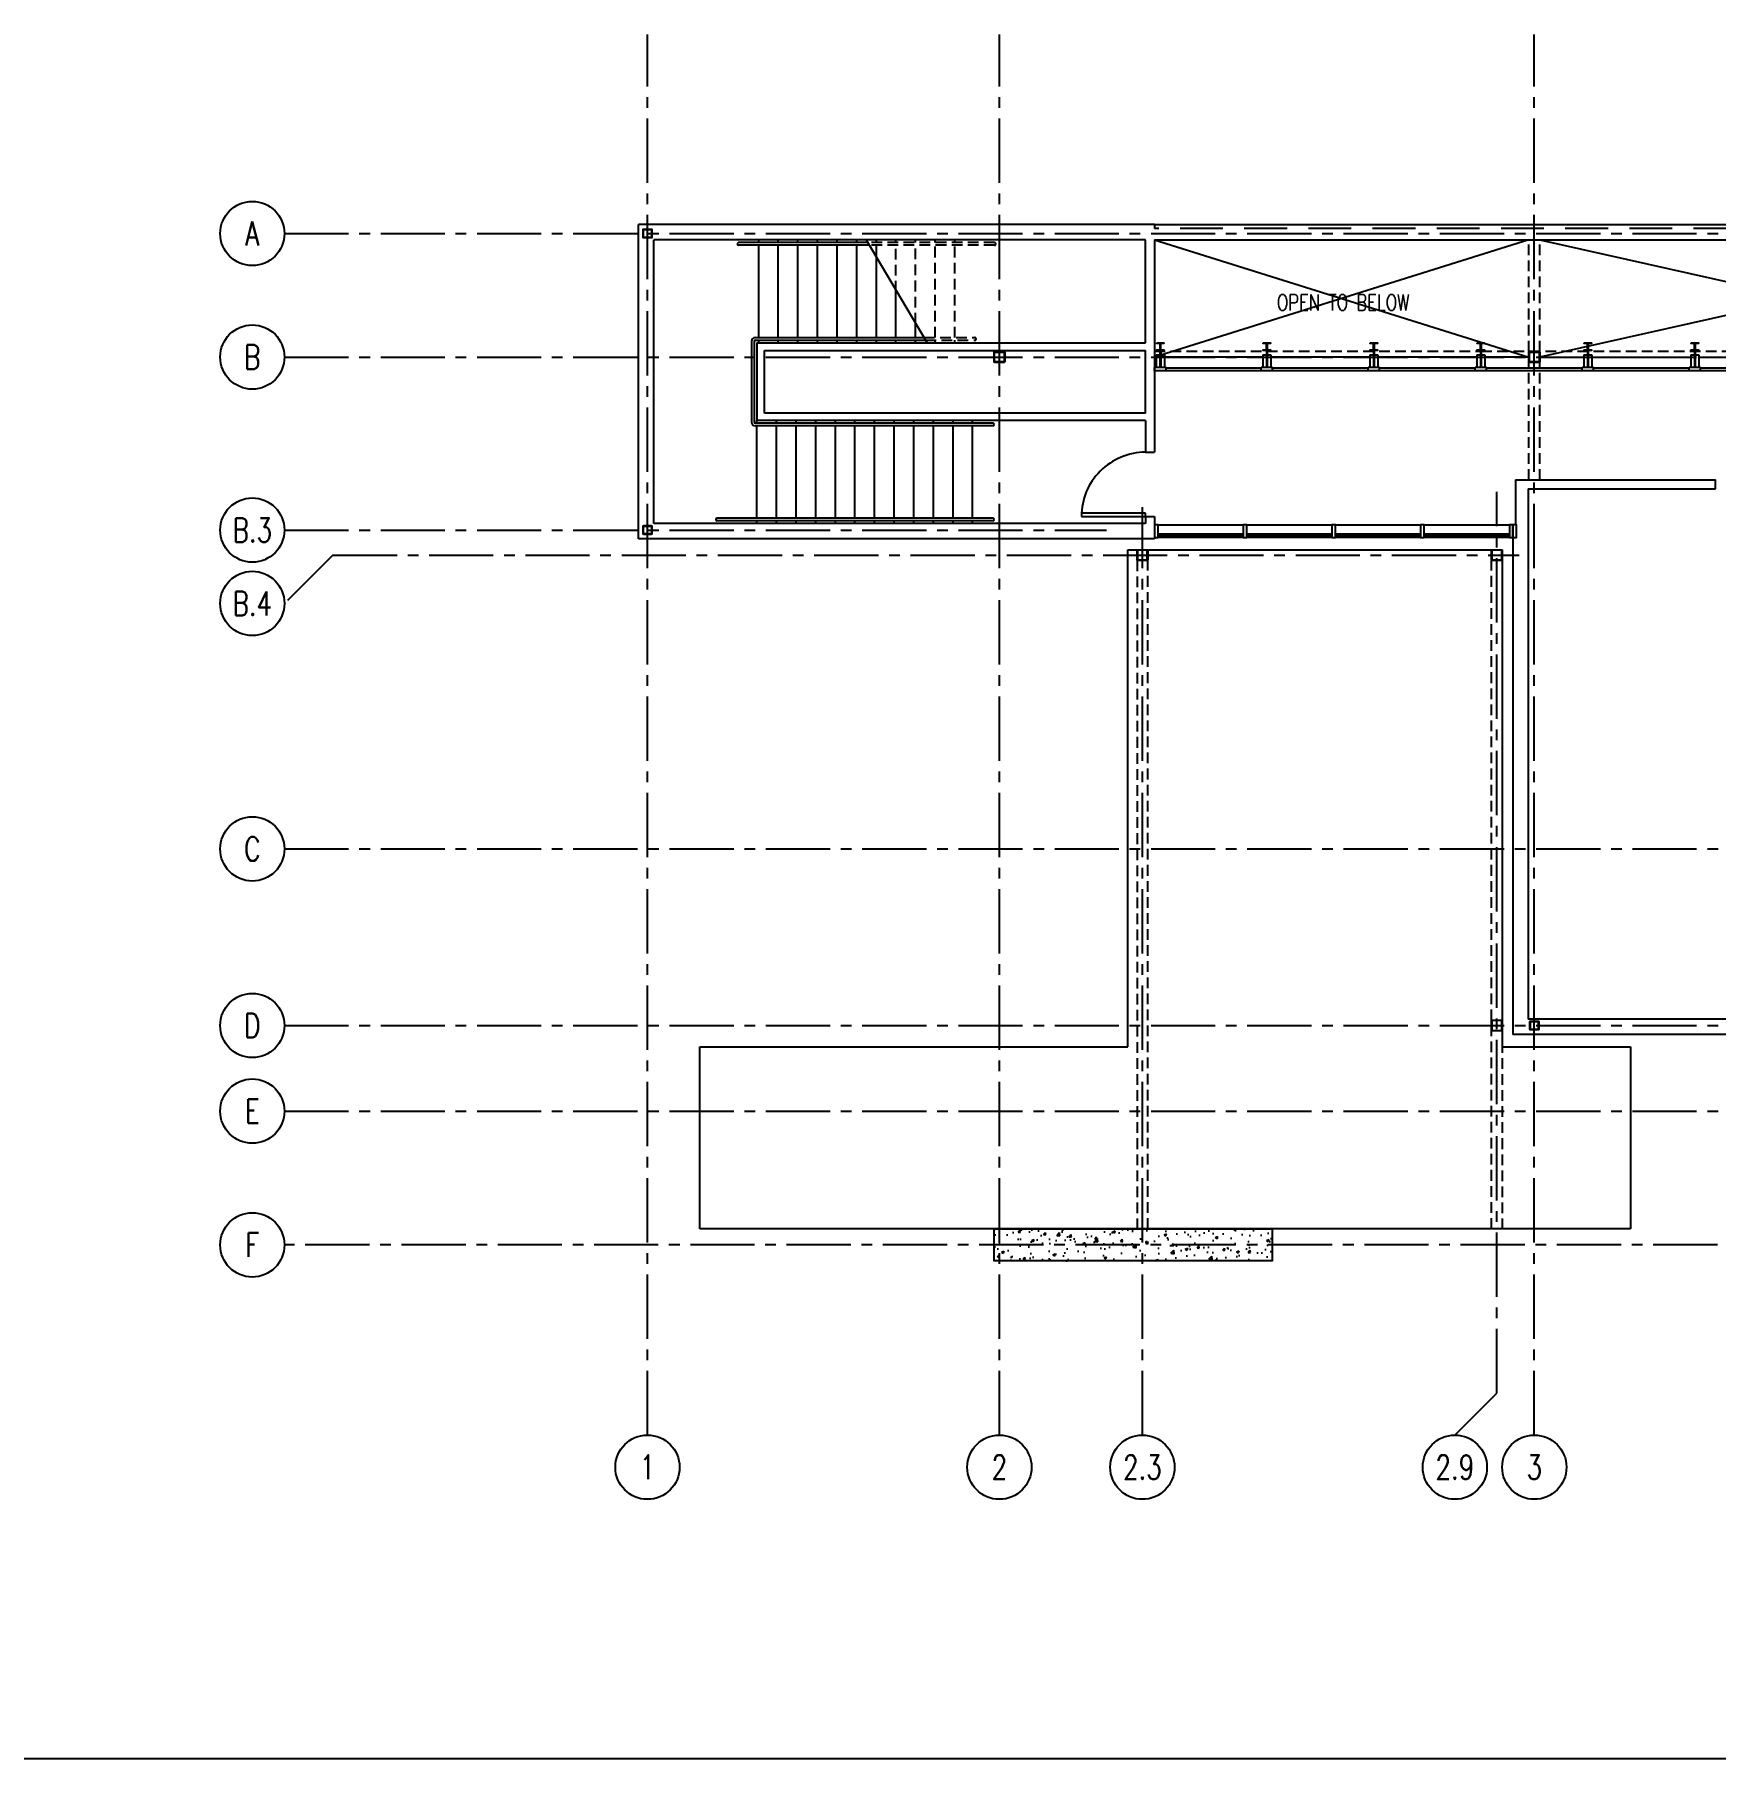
# Model space of a CAD drawing. Header units: inches. Extents: x 0 to 10293, y 0 to 4182.
# Drawn here: x 3804 to 4747, y 0 to 967 of the extents above; entities that cross this region are included whole.
import ezdxf
from ezdxf.enums import TextEntityAlignment as Align

# ---------------------------------------------------------------- set-up
doc = ezdxf.new("R2010")
doc.units = ezdxf.units.IN
doc.header["$LTSCALE"] = 48
doc.header["$MEASUREMENT"] = 0
for name, pattern in [('CENTER2', [1.125, 0.75, -0.125, 0.125, -0.125]), ('DASHED', [0.75, 0.5, -0.25]), ('HIDDEN2', [0.1875, 0.125, -0.0625]), ('HIDDEN3', [0.1125, 0.0625, -0.05])]:
    doc.linetypes.add(name, pattern=pattern)
doc.layers.add('NONE', color=7, linetype='Continuous')
doc.layers.add('STL_TUBE', color=5, linetype='Continuous')
doc.styles.add('NOTATION', font='romans.shx', dxfattribs={"width": 0.75})
doc.styles.add('SIMPLEX', font='SIMPLEX.SHX')
doc.linetypes.add('BREAK', pattern='A,0.45,[120,BRK.SHX,S=0.17,R=0,X=0,Y=0],-0.145', length=0.595)

# ---------------------------------------------------------------- blocks, each defined once
blk = doc.blocks.new('90DOOR')
for p, q in [((-0.5, 1), (-0.5, 0)), ((-0.451, 1), (-0.5, 1)), ((-0.451, 0), (-0.451, 1)), ((-0.5, 0), (-0.451, 0))]:
    blk.add_line(p, q)
blk.add_arc((-0.5, 0), 1, 0, 90)
blk = doc.blocks.new('TS5x5x516')
at = {"layer": 'STL_TUBE', "linetype": 'Continuous', "flags": 128}
for points in [[(-2.125, -2.5, -0.41421356), (-2.5, -2.125), (-2.5, 2.125, -0.41421356), (-2.125, 2.5), (2.125, 2.5, -0.41421356), (2.5, 2.125), (2.5, -2.125, -0.41421356), (2.125, -2.5)], [(-2.125, -2.1875, -0.41421356), (-2.1875, -2.125), (-2.1875, 2.125, -0.41421356), (-2.125, 2.1875), (2.125, 2.1875, -0.41421356), (2.1875, 2.125), (2.1875, -2.125, -0.41421356), (2.125, -2.1875)]]:
    blk.add_lwpolyline(points, format="xyb", close=True, dxfattribs=at)
blk = doc.blocks.new('TS6x6x516')
at = {"layer": 'NONE', "color": 5, "linetype": 'Continuous', "flags": 128}
blk.add_lwpolyline([(0, 3), (2.625, 3, -0.41421356), (3, 2.625), (3, -2.625, -0.41421356), (2.625, -3), (-2.625, -3, -0.41421356), (-3, -2.625), (-3, 2.625, -0.41421356), (-2.625, 3), (0, 3)], format="xyb", dxfattribs=at)
blk.add_lwpolyline([(0, 2.6875), (2.625, 2.6875, -0.41421356), (2.6875, 2.625), (2.6875, -2.625, -0.41421356), (2.625, -2.6875), (-2.625, -2.6875, -0.41421356), (-2.6875, -2.625), (-2.6875, 2.625, -0.41421356), (-2.625, 2.6875)], format="xyb", close=True, dxfattribs=at)
blk = doc.blocks.new('TS6x6x14')
at = {"layer": 'NONE', "color": 5, "linetype": 'Continuous', "flags": 128}
for points in [[(0, 3), (2.625, 3, -0.4142136), (3, 2.625), (3, -2.625, -0.4142136), (2.625, -3), (-2.625, -3, -0.4142136), (-3, -2.625), (-3, 2.625, -0.4142136), (-2.625, 3), (0, 3)], [(0, 2.75), (-2.625, 2.75, 0.4142136), (-2.75, 2.625), (-2.75, -2.625, 0.4142136), (-2.625, -2.75), (2.625, -2.75, 0.4142136), (2.75, -2.625), (2.75, 2.625, 0.4142136), (2.625, 2.75), (0, 2.75)]]:
    blk.add_lwpolyline(points, format="xyb", dxfattribs=at)
blk = doc.blocks.new('W4x13')
at = {"layer": 'NONE', "color": 5, "linetype": 'Continuous', "flags": 128}
blk.add_lwpolyline([(-2.03, 4.16), (2.03, 4.16), (2.03, 3.82), (0.39, 3.82, 0.414214), (0.14, 3.57), (0.14, 0.59, 0.414214), (0.39, 0.34), (2.03, 0.34), (2.03, 0), (-2.03, 0), (-2.03, 0.34), (-0.39, 0.34, 0.414214), (-0.14, 0.59), (-0.14, 3.57, 0.414214), (-0.39, 3.82), (-2.03, 3.82), (-2.03, 4.16)], format="xyb", close=True, dxfattribs=at)

msp = doc.modelspace()

# ---------------------------------------------------------------- hatches: boundary and pattern name
h = msp.add_hatch()
h.set_pattern_fill('AR-CONC', color=256, scale=2, style=0)
h.set_pattern_definition([(50, (4143.233, 683.683), (14.3452, -1.25504), [1.5, -16.5]), (355, (4143.233, 683.683), (-2.77503, 15.04384), [1.2, -13.2]), (100.4514, (4144.428, 683.578), (11.5702, 13.7888), [1.2748, -14.02284]), (46.1842, (4143.233, 687.683), (21.3448, -3.3104), [2.25, -24.75]), (96.6356, (4145.011, 687.407), (18.69325, 19.48236), [1.9122, -21.0343]), (351.184, (4143.233, 687.683), (18.6932, 19.4824), [1.8, -19.8]), (21, (4145.233, 686.683), (11.93814, -8.05238), [1.5, -16.5]), (326, (4145.233, 686.683), (4.8663, 14.503), [1.2, -13.2]), (71.4514, (4146.227, 686.012), (16.80445, 6.4506), [1.2748, -14.02284]), (37.5, (4143.2325, 683.683), (0.243197, 6.657877), [0, -13.04, 0, -13.4, 0, -13.25]), (7.5, (4143.2325, 683.683), (5.26139, 7.88823), [0, -7.64, 0, -12.74, 0, -5.05]), (327.5, (4138.7725, 683.683), (10.67645, -0.4511), [0, -5, 0, -15.6, 0, -20.7]), (317.5, (4136.7725, 683.683), (11.66372, 2.0021), [0, -6.5, 0, -10.36, 0, -14.7])])
h.paths.add_polyline_path([(4342.60753, 296.93307), (4498.60753, 296.93307), (4498.60753, 278.93307), (4342.60753, 278.93307)])

# ---------------------------------------------------------------- linework, layer by layer
at = {"linetype": 'CENTER2'}
for p, q in [((4148.23253, 181.33165), (4148.23253, 966.51101)), ((4345.60753, 181.33165), (4345.60753, 966.51101)), ((4645.60753, 181.33165), (4645.60753, 966.51101)), ((3944.63966, 854.93307), (7016.29317, 854.93307)), ((3944.63966, 785.68307), (7016.29317, 785.68307)), ((4624.60753, 204.89428), (4624.60753, 710.03885)), ((4425.79503, 181.33165), (4425.79503, 701.46081)), ((3944.63966, 688.68307), (4405.60753, 688.68307)), ((3971.77582, 674.68307), (3944.63966, 647.54691)), ((3971.77582, 674.68307), (4637.12522, 674.68307)), ((3944.63966, 509.93307), (7016.29317, 509.93307)), ((3944.63966, 410.93307), (7016.29317, 410.93307)), ((3944.63966, 362.93307), (7016.29317, 362.93307)), ((7016.29317, 287.93307), (3944.63966, 287.93307)), ((4601.0449, 181.33165), (4624.60753, 204.89428))]:
    msp.add_line(p, q, dxfattribs=at)
for p, q in [((4432.60753, 859.93307), (4143.23253, 859.93307)), ((4143.23253, 683.68307), (4143.23253, 859.93307)), ((4427.60753, 851.30807), (4151.85753, 851.30807)), ((4151.85753, 692.30807), (4151.85753, 851.30807)), ((4210.60753, 849.80807), (4210.60753, 851.30807)), ((4221.60753, 849.80807), (4221.60753, 851.30807)), ((4232.60753, 849.80807), (4232.60753, 851.30807)), ((4243.60753, 849.80807), (4243.60753, 851.30807)), ((4254.60753, 849.80807), (4254.60753, 851.30807)), ((4265.60753, 849.80807), (4265.60753, 851.30807)), ((4427.60753, 793.55807), (4427.60753, 851.30807)), ((4432.60753, 859.93307), (6196.69086, 859.93307)), ((4432.60753, 851.30807), (6141.98253, 851.30807)), ((4432.60753, 851.30807), (4432.60753, 732.30807)), ((4642.60753, 851.30807), (4432.60753, 785.68307)), ((4432.60753, 851.30807), (4642.60753, 785.68307)), ((4648.60753, 851.30807), (4942.60753, 785.68307)), ((4942.60753, 851.30807), (4648.60753, 785.68307)), ((4271.851, 849.80807), (4199.35753, 849.80807)), ((4272.7368, 848.30807), (4199.35753, 848.30807)), ((4210.60753, 796.55807), (4210.60753, 848.30807)), ((4221.60753, 796.55807), (4221.60753, 848.30807)), ((4232.60753, 796.55807), (4232.60753, 848.30807)), ((4243.60753, 796.55807), (4243.60753, 848.30807)), ((4254.60753, 796.55807), (4254.60753, 848.30807)), ((4265.60753, 796.55807), (4265.60753, 848.30807)), ((4276.60753, 796.55807), (4276.60753, 841.75337)), ((4287.60753, 796.55807), (4287.60753, 822.43307)), ((4298.60753, 796.55807), (4298.60753, 804.49858)), ((4206.60753, 794.43307), (4206.60753, 749.18307)), ((4208.10753, 794.43307), (4208.10753, 749.18307)), ((4208.73253, 796.55807), (4303.29662, 796.55807)), ((4208.73253, 795.05807), (4304.18242, 795.05807)), ((4209.60753, 793.55807), (4427.60753, 793.55807)), ((4209.60753, 793.55807), (4209.60753, 750.05807)), ((4210.60753, 793.55807), (4210.60753, 795.05807)), ((4221.60753, 793.55807), (4221.60753, 795.05807)), ((4232.60753, 793.55807), (4232.60753, 795.05807)), ((4243.60753, 793.55807), (4243.60753, 795.05807)), ((4254.60753, 793.55807), (4254.60753, 795.05807)), ((4265.60753, 793.55807), (4265.60753, 795.05807)), ((4276.60753, 793.55807), (4276.60753, 795.05807)), ((4287.60753, 793.55807), (4287.60753, 795.05807)), ((4298.60753, 793.55807), (4298.60753, 795.05807)), ((4213.85753, 789.30807), (4427.60753, 789.30807)), ((4213.85753, 754.30807), (4213.85753, 789.30807)), ((4427.60753, 754.30807), (4427.60753, 789.30807)), ((4493.35753, 785.68307), (4432.60753, 785.68307)), ((4433.60753, 786.93307), (4435.60753, 786.93307)), ((4433.60753, 786.93307), (4433.60753, 779.88807)), ((4435.60753, 788.51307), (4436.10753, 788.51307)), ((4435.60753, 788.51307), (4435.60753, 786.93307)), ((4435.60753, 786.93307), (4435.60753, 779.88807)), ((4436.10753, 788.51307), (4436.10753, 786.93307)), ((4436.10753, 786.93307), (4438.10753, 786.93307)), ((4436.10753, 786.93307), (4436.10753, 779.88807)), ((4438.10753, 786.93307), (4438.10753, 779.88807)), ((4493.35753, 786.93307), (4493.35753, 779.88807)), ((4493.35753, 786.93307), (4495.35753, 786.93307)), ((4495.35753, 788.51307), (4495.35753, 786.93307)), ((4495.35753, 788.51307), (4495.85753, 788.51307)), ((4495.35753, 786.93307), (4495.35753, 779.88807)), ((4495.85753, 788.51307), (4495.85753, 786.93307)), ((4495.85753, 786.93307), (4497.85753, 786.93307)), ((4495.85753, 786.93307), (4495.85753, 779.88807)), ((4497.85753, 786.93307), (4497.85753, 779.88807)), ((4553.35753, 785.68307), (4497.85753, 785.68307)), ((4553.35753, 786.93307), (4555.35753, 786.93307)), ((4553.35753, 786.93307), (4553.35753, 779.88807)), ((4555.35753, 788.51307), (4555.85753, 788.51307)), ((4555.35753, 788.51307), (4555.35753, 786.93307)), ((4555.35753, 786.93307), (4555.35753, 779.88807)), ((4555.85753, 788.51307), (4555.85753, 786.93307)), ((4555.85753, 786.93307), (4555.85753, 779.88807)), ((4555.85753, 786.93307), (4557.85753, 786.93307)), ((4557.85753, 786.93307), (4557.85753, 779.88807)), ((4613.35753, 785.68307), (4557.85753, 785.68307)), ((4613.35753, 786.93307), (4613.35753, 779.88807)), ((4613.35753, 786.93307), (4615.35753, 786.93307)), ((4615.35753, 788.51307), (4615.35753, 786.93307)), ((4615.35753, 788.51307), (4615.85753, 788.51307)), ((4615.35753, 786.93307), (4615.35753, 779.88807)), ((4615.85753, 788.51307), (4615.85753, 786.93307)), ((4615.85753, 786.93307), (4617.85753, 786.93307)), ((4615.85753, 786.93307), (4615.85753, 779.88807)), ((4617.85753, 786.93307), (4617.85753, 779.88807)), ((4642.60753, 785.68307), (4617.85753, 785.68307)), ((4648.60753, 785.68307), (4673.35753, 785.68307)), ((4673.35753, 786.93307), (4675.35753, 786.93307)), ((4673.35753, 786.93307), (4673.35753, 779.88807)), ((4675.35753, 788.51307), (4675.85753, 788.51307)), ((4675.35753, 788.51307), (4675.35753, 786.93307)), ((4675.35753, 786.93307), (4675.35753, 779.88807)), ((4675.85753, 788.51307), (4675.85753, 786.93307)), ((4675.85753, 786.93307), (4675.85753, 779.88807)), ((4675.85753, 786.93307), (4677.85753, 786.93307)), ((4677.85753, 786.93307), (4677.85753, 779.88807)), ((4677.85753, 785.68307), (4733.35753, 785.68307)), ((4733.35753, 786.93307), (4735.35753, 786.93307)), ((4733.35753, 786.93307), (4733.35753, 779.88807)), ((4735.35753, 788.51307), (4735.85753, 788.51307)), ((4735.35753, 788.51307), (4735.35753, 786.93307)), ((4735.35753, 786.93307), (4735.35753, 779.88807)), ((4735.85753, 788.51307), (4735.85753, 786.93307)), ((4735.85753, 786.93307), (4735.85753, 779.88807)), ((4735.85753, 786.93307), (4737.85753, 786.93307)), ((4737.85753, 786.93307), (4737.85753, 779.88807)), ((4737.85753, 785.68307), (4793.35753, 785.68307)), ((4439.10753, 779.88807), (4432.60753, 779.88807)), ((4432.60753, 777.88807), (4432.60753, 779.88807)), ((4439.10753, 777.88807), (4432.60753, 777.88807)), ((4435.60753, 782.55807), (4436.10753, 782.55807)), ((4439.10753, 777.88807), (4439.10753, 779.88807)), ((4439.10753, 779.63807), (4492.35753, 779.63807)), ((4439.10753, 778.13807), (4492.35753, 778.13807)), ((4492.35753, 777.88807), (4492.35753, 779.88807)), ((4498.85753, 779.88807), (4492.35753, 779.88807)), ((4498.85753, 777.88807), (4492.35753, 777.88807)), ((4495.35753, 782.55807), (4495.85753, 782.55807)), ((4498.85753, 777.88807), (4498.85753, 779.88807)), ((4498.85753, 779.63807), (4552.35753, 779.63807)), ((4498.85753, 778.13807), (4552.35753, 778.13807)), ((4558.85753, 779.88807), (4552.35753, 779.88807)), ((4552.35753, 777.88807), (4552.35753, 779.88807)), ((4558.85753, 777.88807), (4552.35753, 777.88807)), ((4555.35753, 782.55807), (4555.85753, 782.55807)), ((4558.85753, 777.88807), (4558.85753, 779.88807)), ((4558.85753, 779.63807), (4612.35753, 779.63807)), ((4558.85753, 778.13807), (4612.35753, 778.13807)), ((4618.85753, 779.88807), (4612.35753, 779.88807)), ((4612.35753, 777.88807), (4612.35753, 779.88807)), ((4618.85753, 777.88807), (4612.35753, 777.88807)), ((4615.35753, 782.55807), (4615.85753, 782.55807)), ((4618.85753, 777.88807), (4618.85753, 779.88807)), ((4618.85753, 779.63807), (4672.35753, 779.63807)), ((4618.85753, 778.13807), (4672.35753, 778.13807)), ((4678.85753, 779.88807), (4672.35753, 779.88807)), ((4672.35753, 777.88807), (4672.35753, 779.88807)), ((4678.85753, 777.88807), (4672.35753, 777.88807)), ((4675.35753, 782.55807), (4675.85753, 782.55807)), ((4678.85753, 777.88807), (4678.85753, 779.88807)), ((4678.85753, 779.63807), (4732.35753, 779.63807)), ((4678.85753, 778.13807), (4732.35753, 778.13807)), ((4738.85753, 779.88807), (4732.35753, 779.88807)), ((4732.35753, 777.88807), (4732.35753, 779.88807)), ((4738.85753, 777.88807), (4732.35753, 777.88807)), ((4735.35753, 782.55807), (4735.85753, 782.55807)), ((4738.85753, 777.88807), (4738.85753, 779.88807)), ((4738.85753, 779.63807), (4792.35753, 779.63807)), ((4738.85753, 778.13807), (4792.35753, 778.13807)), ((4427.60753, 754.30807), (4213.85753, 754.30807)), ((4341.85753, 748.55807), (4208.73253, 748.55807)), ((4341.85753, 747.05807), (4208.73253, 747.05807)), ((4427.60753, 750.05807), (4209.60753, 750.05807)), ((4209.60753, 748.55807), (4209.60753, 750.05807)), ((4209.60753, 695.30807), (4209.60753, 747.05807)), ((4220.60753, 748.55807), (4220.60753, 750.05807)), ((4220.60753, 695.30807), (4220.60753, 747.05807)), ((4231.60753, 748.55807), (4231.60753, 750.05807)), ((4231.60753, 695.30807), (4231.60753, 747.05807)), ((4242.60753, 748.55807), (4242.60753, 750.05807)), ((4242.60753, 695.30807), (4242.60753, 747.05807)), ((4253.60753, 748.55807), (4253.60753, 750.05807)), ((4253.60753, 695.30807), (4253.60753, 747.05807)), ((4264.60753, 748.55807), (4264.60753, 750.05807)), ((4264.60753, 695.30807), (4264.60753, 747.05807)), ((4275.60753, 748.55807), (4275.60753, 750.05807)), ((4275.60753, 695.30807), (4275.60753, 747.05807)), ((4286.60753, 748.55807), (4286.60753, 750.05807)), ((4286.60753, 695.30807), (4286.60753, 747.05807)), ((4297.60753, 748.55807), (4297.60753, 750.05807)), ((4297.60753, 695.30807), (4297.60753, 747.05807)), ((4308.60753, 748.55807), (4308.60753, 750.05807)), ((4308.60753, 695.30807), (4308.60753, 747.05807)), ((4319.60753, 748.55807), (4319.60753, 750.05807)), ((4319.60753, 695.30807), (4319.60753, 747.05807)), ((4330.60753, 748.55807), (4330.60753, 750.05807)), ((4330.60753, 695.30807), (4330.60753, 747.05807)), ((4427.60753, 750.05807), (4427.60753, 732.30807)), ((4427.60753, 732.30807), (4432.60753, 732.30807)), ((4634.98253, 716.80807), (4634.98253, 691.68307)), ((4634.98253, 716.80807), (4747.23253, 716.80807)), ((4747.23253, 711.80807), (4747.23253, 716.80807)), ((4642.23253, 711.80807), (4642.23253, 414.55807)), ((4642.23253, 711.80807), (4747.23253, 711.80807)), ((4427.60753, 696.30807), (4432.60753, 696.30807)), ((4427.60753, 696.30807), (4427.60753, 692.30807)), ((4432.60753, 696.30807), (4432.60753, 683.68307)), ((4427.60753, 692.30807), (4151.85753, 692.30807)), ((4341.85753, 695.30807), (4187.35753, 695.30807)), ((4341.85753, 693.80807), (4187.35753, 693.80807)), ((4209.60753, 692.30807), (4209.60753, 693.80807)), ((4220.60753, 692.30807), (4220.60753, 693.80807)), ((4231.60753, 692.30807), (4231.60753, 693.80807)), ((4242.60753, 692.30807), (4242.60753, 693.80807)), ((4253.60753, 692.30807), (4253.60753, 693.80807)), ((4264.60753, 692.30807), (4264.60753, 693.80807)), ((4275.60753, 692.30807), (4275.60753, 693.80807)), ((4286.60753, 692.30807), (4286.60753, 693.80807)), ((4297.60753, 692.30807), (4297.60753, 693.80807)), ((4308.60753, 692.30807), (4308.60753, 693.80807)), ((4319.60753, 692.30807), (4319.60753, 693.80807)), ((4330.60753, 692.30807), (4330.60753, 693.80807)), ((4434.60753, 691.68307), (4482.35753, 691.68307)), ((4482.35753, 686.43307), (4434.60753, 686.43307)), ((4484.35753, 691.68307), (4532.10753, 691.68307)), ((4532.10753, 686.43307), (4484.35753, 686.43307)), ((4534.10753, 691.68307), (4581.85753, 691.68307)), ((4581.85753, 686.43307), (4534.10753, 686.43307)), ((4583.85753, 691.68307), (4631.60753, 691.68307)), ((4631.60753, 686.43307), (4583.85753, 686.43307)), ((4432.60753, 683.68307), (4143.23253, 683.68307)), ((4417.60753, 398.93307), (4417.60753, 677.68307)), ((4417.60753, 677.68307), (4627.60753, 677.68307)), ((4482.35753, 685.43307), (4434.60753, 685.43307)), ((4482.35753, 684.43307), (4434.60753, 684.43307)), ((4532.10753, 685.43307), (4484.35753, 685.43307)), ((4532.10753, 684.43307), (4484.35753, 684.43307)), ((4581.85753, 685.43307), (4534.10753, 685.43307)), ((4581.85753, 684.43307), (4534.10753, 684.43307)), ((4631.60753, 685.43307), (4583.85753, 685.43307)), ((4631.60753, 684.43307), (4583.85753, 684.43307)), ((4627.60753, 677.68307), (4627.60753, 398.93307)), ((4633.60753, 684.43307), (4633.60753, 405.93307)), ((4428.79503, 671.68307), (4422.79503, 671.68307)), ((4627.60753, 671.68307), (4621.60753, 671.68307)), ((4627.60753, 671.52359), (4627.60753, 671.68307)), ((4792.23253, 414.55807), (4642.23253, 414.55807)), ((4177.60753, 296.93307), (4177.60753, 398.93307)), ((4177.60753, 398.93307), (4417.60753, 398.93307)), ((4627.60753, 398.93307), (4699.60753, 398.93307)), ((4792.23253, 405.93307), (4633.60753, 405.93307)), ((4699.60753, 398.93307), (4699.60753, 296.93307)), ((4699.60753, 296.93307), (4177.60753, 296.93307))]:
    msp.add_line(p, q)
at = {"linetype": 'BREAK', "ltscale": 0.8}
msp.add_line((4270.96521, 851.30807), (4305.06821, 793.55807), dxfattribs=at)
at = {"linetype": 'HIDDEN2'}
for p, q in [((4276.60753, 849.80807), (4276.60753, 851.30807)), ((4287.60753, 849.80807), (4287.60753, 851.30807)), ((4298.60753, 849.80807), (4298.60753, 851.30807)), ((4309.60753, 849.80807), (4309.60753, 851.30807)), ((4320.60753, 849.80807), (4320.60753, 851.30807)), ((4642.60753, 716.80807), (4642.60753, 851.30807)), ((4648.60753, 716.80807), (4648.60753, 851.30807)), ((4342.85753, 849.80807), (4271.851, 849.80807)), ((4342.85753, 848.30807), (4272.7368, 848.30807)), ((4276.60753, 841.75337), (4276.60753, 848.30807)), ((4287.60753, 822.43307), (4287.60753, 848.30807)), ((4298.60753, 804.49858), (4298.60753, 848.30807)), ((4309.60753, 796.55807), (4309.60753, 848.30807)), ((4320.60753, 796.55807), (4320.60753, 848.30807)), ((4303.29662, 796.55807), (4331.85753, 796.55807)), ((4304.18242, 795.05807), (4331.85753, 795.05807)), ((4309.60753, 793.55807), (4309.60753, 795.05807)), ((4320.60753, 793.55807), (4320.60753, 795.05807)), ((4432.60753, 788.93307), (4615.35753, 788.93307)), ((4615.85753, 788.93307), (6141.98253, 788.93307)), ((4422.79503, 671.68307), (4422.79503, 296.93307)), ((4428.79503, 296.93307), (4428.79503, 671.68307)), ((4621.60753, 296.93307), (4621.60753, 671.68307)), ((4627.60753, 671.68307), (4627.60753, 296.93307))]:
    msp.add_line(p, q, dxfattribs=at)
at = {"linetype": 'DASHED'}
for p in [(4432.60753, 859.93307), (6198.94086, 857.68307)]:
    msp.add_line(p, (4432.60753, 857.68307), dxfattribs=at)
at = {"linetype": 'HIDDEN3'}
for p, q in [((4435.60753, 789.43307), (4435.60753, 788.51307)), ((4436.10753, 789.43307), (4436.10753, 788.51307)), ((4495.35753, 789.43307), (4495.35753, 788.51307)), ((4495.85753, 789.43307), (4495.85753, 788.51307)), ((4555.35753, 789.43307), (4555.35753, 788.51307)), ((4555.85753, 789.43307), (4555.85753, 788.51307)), ((4615.35753, 789.43307), (4615.35753, 788.51307)), ((4615.85753, 789.43307), (4615.85753, 788.51307)), ((4675.35753, 789.43307), (4675.35753, 788.51307)), ((4675.85753, 789.43307), (4675.85753, 788.51307)), ((4735.35753, 789.43307), (4735.35753, 788.51307)), ((4735.85753, 789.43307), (4735.85753, 788.51307))]:
    msp.add_line(p, q, dxfattribs=at)
at = {"flags": 128}
for points in [[(4432.60753, 691.68307), (4432.60753, 684.43307), (4434.60753, 684.43307), (4434.60753, 691.68307)], [(4482.35753, 691.68307), (4482.35753, 684.43307), (4484.35753, 684.43307), (4484.35753, 691.68307)], [(4532.10753, 691.68307), (4532.10753, 684.43307), (4534.10753, 684.43307), (4534.10753, 691.68307)], [(4581.85753, 691.68307), (4581.85753, 684.43307), (4583.85753, 684.43307), (4583.85753, 691.68307)], [(4631.60753, 691.68307), (4631.60753, 684.43307), (4633.60753, 684.43307), (4633.60753, 691.68307)], [(4633.60753, 691.68307), (4633.60753, 684.43307), (4635.60753, 684.43307), (4635.60753, 691.68307)]]:
    msp.add_lwpolyline(points, close=True, dxfattribs=at)
msp.add_lwpolyline([(4342.60753, 296.93307), (4498.60753, 296.93307), (4498.60753, 278.93307), (4342.60753, 278.93307)], close=True)
at = {"linetype": 'Continuous'}
for centre in [(3926.62526, 854.93307), (3926.62526, 785.68307), (3926.62526, 688.68307), (3926.62526, 647.54691), (3926.62526, 509.93307), (3926.62526, 410.93307), (3926.62526, 362.93307), (3926.62526, 287.93307), (4148.23253, 163.31725), (4345.60753, 163.31725), (4425.79503, 163.31725), (4601.0449, 163.31725), (4645.60753, 163.31725)]:
    msp.add_circle(centre, 18.0144, dxfattribs=at)
for centre, radius, start, end in [((4199.35753, 849.05807), 0.75, 90, 270), ((4208.73253, 794.43307), 2.125, 90, 180), ((4208.73253, 794.43307), 0.625, 90, 180), ((4208.73253, 749.18307), 2.125, 180, 270), ((4208.73253, 749.18307), 0.625, 180, 270), ((4341.85753, 747.80807), 0.75, 270, 90), ((4187.35753, 694.55807), 0.75, 90, 270), ((4341.85753, 694.55807), 0.75, 270, 90)]:
    msp.add_arc(centre, radius, start, end)
at = {"linetype": 'HIDDEN2'}
for centre in [(4342.85753, 849.05807), (4331.85753, 795.80807)]:
    msp.add_arc(centre, 0.75, 270, 90, dxfattribs=at)
at = {"layer": 'Defpoints'}
msp.add_line((0, 0), (10200, 0), dxfattribs=at)

# ---------------------------------------------------------------- block references
for name, p in [('TS5x5x516', (4148.23253, 854.93307)), ('W4x13', (4435.85753, 789.43307)), ('W4x13', (4495.60753, 789.43307)), ('W4x13', (4555.60753, 789.43307)), ('W4x13', (4615.60753, 789.43307)), ('W4x13', (4675.60753, 789.43307)), ('W4x13', (4735.60753, 789.43307)), ('TS6x6x516', (4345.60753, 785.68307)), ('TS6x6x516', (4645.60753, 785.68307)), ('TS5x5x516', (4148.23253, 688.68307)), ('TS6x6x14', (4425.79503, 674.68307)), ('TS6x6x14', (4624.60753, 674.68307)), ('TS6x6x14', (4624.60753, 410.93307)), ('TS5x5x516', (4645.60753, 410.93307))]:
    msp.add_blockref(name, p)
at = {"xscale": -36, "yscale": -36, "zscale": 36, "rotation": 270}
msp.add_blockref('90DOOR', (4427.60753, 714.30802), dxfattribs=at)

# ---------------------------------------------------------------- texts
at = {"linetype": 'Continuous', "style": 'SIMPLEX', "width": 0.75}
for s, p in [('A', (3926.62526, 854.93307)), ('B', (3926.62526, 785.68307)), ('B.3', (3926.62526, 688.68307)), ('B.4', (3926.62526, 647.54691)), ('C', (3926.62526, 509.93307)), ('D', (3926.62526, 410.93307)), ('E', (3926.62526, 362.93307)), ('F', (3926.62526, 287.93307)), ('1', (4148.23253, 163.31725)), ('2', (4345.60753, 163.31725)), ('2.3', (4425.79503, 163.31725)), ('2.9', (4601.0449, 163.31725)), ('3', (4645.60753, 163.31725))]:
    msp.add_text(s, height=13.5108, dxfattribs=at).set_placement(p, align=Align.MIDDLE)
at = {"style": 'NOTATION', "width": 0.75}
msp.add_text('OPEN TO BELOW', height=9, dxfattribs=at).set_placement((4501.2481, 811.78722))

doc.saveas('drawing.dxf')
